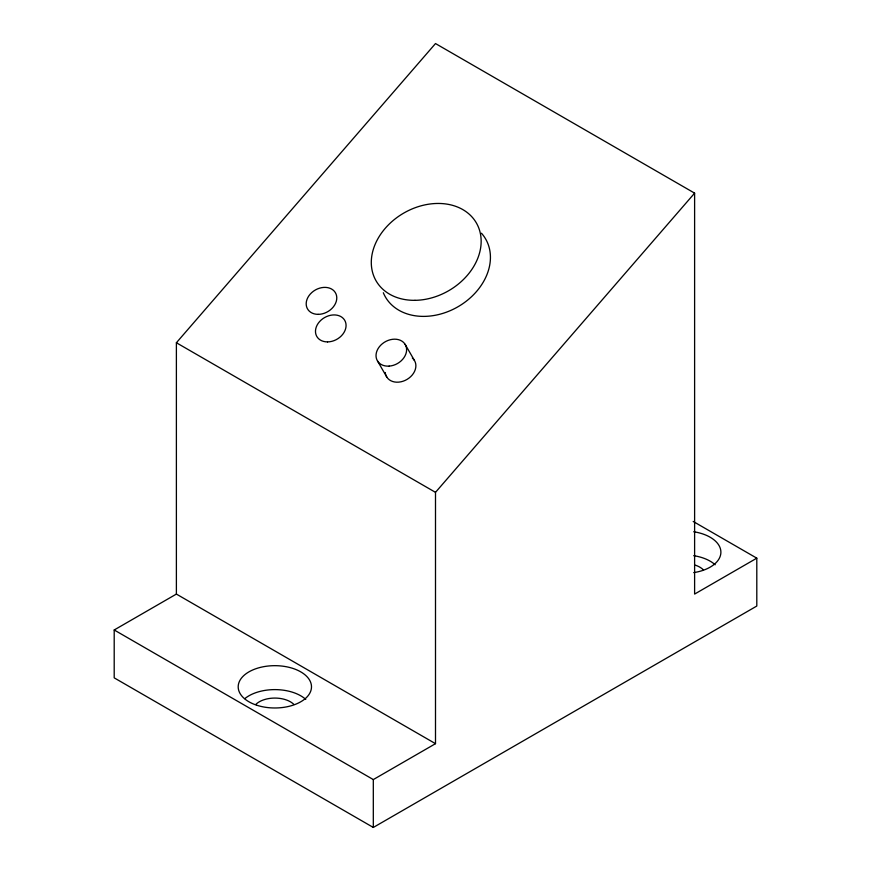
<?xml version="1.0" encoding="UTF-8"?>
<svg xmlns="http://www.w3.org/2000/svg" width="871" height="871" viewBox="0 0 871 871"><rect width="100%" height="100%" fill="white"/><g stroke="black" fill="none" stroke-linecap="round" stroke-linejoin="round"><path stroke-width="1.31" d="M176.388 594.076L176.388 342.749L435.5 43.55L694.612 193.144L694.612 594.076L756.801 558.169L756.801 606.042L373.311 827.45L114.199 677.856L114.199 629.983L176.388 594.076L435.5 743.671L435.5 492.344L694.612 193.144M114.199 629.983L373.311 779.578L435.5 743.671M693.196 521.457L756.801 558.169M176.388 342.749L435.5 492.344M405.124 344.339L414.4 360.398M377.513 360.986L386.789 377.045M373.311 779.578L373.311 827.45M481.467 233.221A57.9 44.846 -30 0 1 459.311 305.971A57.9 44.846 -30 0 1 383.316 292.743M412.331 358.014A16.124 12.488 -30 0 1 407.171 379.331A16.124 12.488 -30 0 1 385.581 374.138M385.428 373.354A16.124 12.488 -30 0 1 385.33 372.548M693.73 531.756A36.647 21.154 0 0 1 720.894 552.192A36.647 21.154 0 0 1 693.73 572.628M255.813 704.421A21.982 12.695 0 0 1 293.886 704.421M244.827 698.629A36.647 21.154 0 0 1 305.765 699.402M695.243 565.127A21.982 12.695 0 0 1 703.289 569.776M693.73 555.687A36.647 21.154 0 0 1 715.156 564.767M318.111 314.355A16.124 12.488 -30 0 0 336.097 294.148A16.124 12.488 -30 0 0 310.261 294.082A16.124 12.488 -30 0 0 318.111 314.355M327.518 341.9A16.124 12.488 -30 0 0 345.352 321.606A16.124 12.488 -30 0 0 319.461 321.726A16.124 12.488 -30 0 0 327.518 341.9M256.531 705.151A36.647 21.154 0 0 0 311.491 686.827A36.647 21.154 0 0 0 256.531 668.503A36.647 21.154 0 0 0 256.531 705.151M414.988 300.332A57.9 44.846 -30 0 0 478.408 227.091A57.9 44.846 -30 0 0 385.287 228.256A57.9 44.846 -30 0 0 414.988 300.332M389.163 366.114A16.124 12.488 -30 0 0 405.516 345.025A16.124 12.488 -30 0 0 379.288 346.854A16.124 12.488 -30 0 0 389.163 366.114"/></g></svg>
